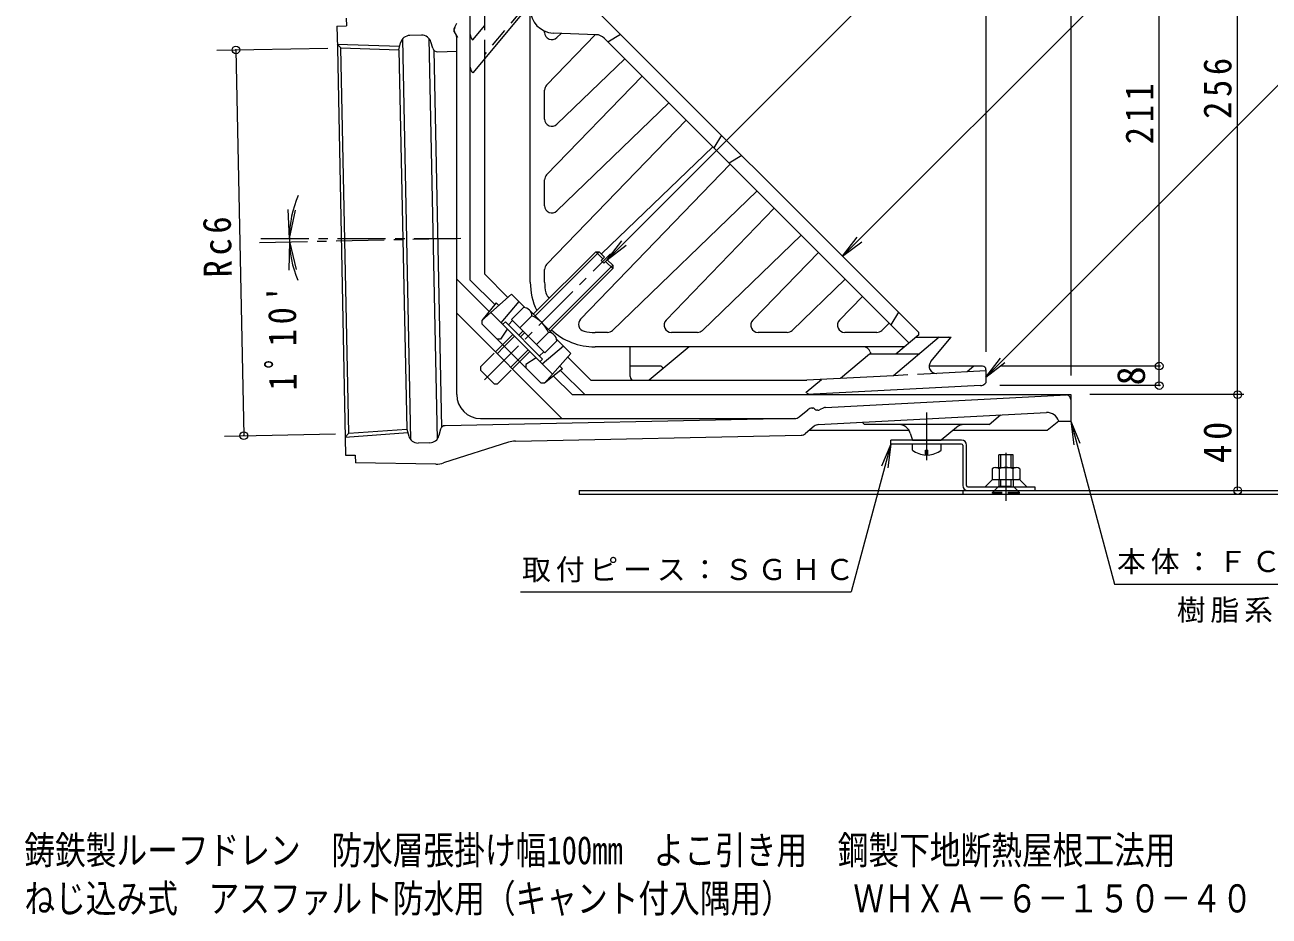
# Model space of a CAD drawing. Units: millimetres at full size, sheet at 1:4. Extents: x -459 to 529, y -549 to 519.
# Drawn here: x -346 to 173, y -549 to -178 of the extents above; entities that cross this region are included whole.
import ezdxf
from ezdxf.enums import TextEntityAlignment as Align

# ---------------------------------------------------------------- set-up
doc = ezdxf.new("R2010")
doc.units = ezdxf.units.MM
doc.header["$LTSCALE"] = 4
doc.header["$PDMODE"] = 32
doc.header["$PDSIZE"] = 3.2
for name, pattern in [('CHAIN1', [8, 5, -1, 1, -1]), ('DASHED1', [1.8, 1.2, -0.6]), ('DASHED2', [3, 2, -1])]:
    doc.linetypes.add(name, pattern=pattern)
for name, color, linetype, lineweight in [('0-0_通り芯', 4, 'Continuous', 9), ('0-1_躯体', 6, 'Continuous', 9), ('0-2_仕上', 3, 'Continuous', 9), ('0-4_その他', 7, 'Continuous', 9), ('0-5_寸法', 7, 'Continuous', 9), ('0-8', 2, 'Continuous', 9), ('0-A', 2, 'Continuous', 9), ('0-F', 7, 'CHAIN1', 9), ('F-5_F-5ﾚｲﾔ', 7, 'Continuous', 9)]:
    doc.layers.add(name, color=color, linetype=linetype, lineweight=lineweight)
doc.layers.add('F-4_F-4ﾚｲﾔ', color=2, linetype='Continuous')
doc.styles.add('ＭＳ ゴシック', font='')
doc.styles.get('ＭＳ ゴシック').set_extended_font_data('MS Gothic')

msp = doc.modelspace()

# ---------------------------------------------------------------- linework, layer by layer
at = {"layer": '0-0_通り芯', "color": 6}
for p, q in [((-211.52, -175.091), (-211.455, -178.283)), ((-215.454, -178.365), (-211.455, -178.283)), ((-215.454, -178.365), (-215.27, -187.427)), ((-215.3, -185.948), (-189.228, -186.763)), ((-215.3, -185.948), (-213.768, -187.474)), ((-215.27, -187.427), (-211.809, -357.328)), ((-210.496, -348.168), (-213.768, -187.473)), ((-213.768, -187.474), (-189.587, -188.23)), ((-210.496, -348.168), (-186.363, -346.428)), ((-211.964, -349.755), (-185.947, -347.879)), ((-210.496, -348.168), (-211.964, -349.755)), ((-211.809, -357.328), (-207.81, -357.246)), ((-207.81, -357.246), (-207.745, -360.457))]:
    msp.add_line(p, q, dxfattribs=at)
at = {"layer": '0-0_通り芯'}
for p, q in [((-166.517, -179.278), (-165.517, -177.134)), ((-166.517, -180.778), (-166.517, -179.278)), ((-166.517, -180.778), (-165.207, -183.046)), ((-189.587, -188.23), (-188.868, -185.294)), ((-188.108, -183.749), (-184.705, -350.835)), ((-180.156, -182.147), (-185.065, -182.247)), ((-177.112, -183.459), (-173.706, -350.677)), ((-175.441, -187.601), (-176.252, -184.969)), ((-165.517, -331.995), (-165.517, -183.046)), ((-189.587, -188.23), (-186.363, -346.428)), ((-175.011, -188.356), (-171.807, -345.701)), ((-173.489, -189.012), (-165.517, -188.85)), ((-165.517, -283.945), (-152.034, -297.428)), ((-165.517, -298.087), (-121.609, -341.995)), ((-125.165, -324.296), (-117.433, -332.028)), ((-117.433, -332.028), (90.484, -332.028)), ((-11.764, -337.334), (88.707, -332.069)), ((90.484, -332.028), (90.484, -334.083)), ((90.484, -334.083), (90.484, -343.028)), ((-24.568, -342.017), (-170.314, -344.985)), ((-155.517, -341.995), (-24.265, -341.995)), ((-22.7, -341.316), (-19.137, -338.326)), ((-17.366, -337.628), (-17.122, -337.615)), ((-14.959, -338.503), (-15.34, -338.523)), ((-14.661, -344.496), (80.445, -339.512)), ((-12.504, -337.519), (-14.219, -338.319)), ((56.484, -344.528), (61.264, -340.517)), ((-186.363, -346.428), (-185.528, -349.322)), ((-172.207, -346.475), (-172.908, -349.133)), ((-16.432, -345.194), (-20.091, -348.264)), ((23.253, -347.028), (-18.619, -347.028)), ((3.484, -343.545), (4.484, -344.528)), ((56.484, -344.528), (4.484, -344.528)), ((42.836, -345.698), (36.484, -351.028)), ((85.484, -343.028), (90.484, -343.028)), ((-176.694, -352.112), (-181.603, -352.212)), ((-143.905, -351.865), (-170.95, -360.526)), ((-141.059, -351.391), (-21.958, -348.965)), ((23.57, -348.058), (24.484, -351.028)), ((24.484, -351.028), (36.484, -351.028)), ((-174.162, -361.002), (-207.745, -360.457))]:
    msp.add_line(p, q, dxfattribs=at)
at = {"layer": '0-0_通り芯', "linetype": 'CHAIN1'}
for p, q in [((-247.714, -268.546), (-162.485, -266.81)), ((-153.896, -325.849), (-101.365, -273.319)), ((30.484, -359.426), (30.484, -336.825))]:
    msp.add_line(p, q, dxfattribs=at)
at = {"layer": '0-0_通り芯'}
msp.add_lwpolyline([(85.484, -343.028), (80.716, -347.028), (41.251, -347.028)], dxfattribs=at)
for centre, radius, start, end in [((-164.517, -179.722), 2, 155.004, 180), ((-164.517, -180.243), 2, 180, 209.99432), ((-184.983, -186.246), 4, 91.16681, 166.23539), ((-180.075, -186.146), 4, 17.11221, 91.16681), ((-167.517, -183.046), 2, 360, 29.99432), ((-173.53, -187.013), 2, 197.11221, 271.16681), ((-155.517, -331.995), 10, 180, 270), ((88.484, -334.083), 2, 0, 93), ((-24.629, -339.018), 3, 271.16681, 310), ((-17.209, -340.624), 3, 93, 130), ((-17.069, -338.614), 1, 33, 93), ((-15.392, -337.525), 1, 213, 273), ((-15.064, -336.506), 2, 273, 295), ((-11.659, -339.332), 2, 93, 115), ((80.707, -344.505), 5, 17.1752, 93), ((-170.273, -346.985), 2, 91.16681, 165.22141), ((-14.504, -347.492), 3, 93, 130), ((18.791, -349.528), 5, 17.10257, 90), ((46.05, -349.528), 5, 90, 130), ((-181.684, -348.212), 4, 196.09823, 271.16681), ((-176.776, -348.112), 4, 271.16681, 345.22141), ((-140.855, -361.389), 10, 91.16681, 107.75797), ((-22.019, -345.966), 3, 271.16681, 310), ((-174, -351.003), 10, 269.07043, 287.75797)]:
    msp.add_arc(centre, radius, start, end, dxfattribs=at)
at = {"layer": '0-1_躯体'}
for p, q in [((-159.839, -284.299), (-159.839, -111.129)), ((-136.339, -170.968), (-158.839, -197.782)), ((-153.839, -281.813), (-153.839, -192.03)), ((-159.137, -197.427), (-158.839, -197.782)), ((-159.839, -284.299), (-149.652, -294.486)), ((-153.839, -281.813), (-144.155, -291.497)), ((-142.655, -290.168), (-155.042, -301.141)), ((-142.655, -290.168), (-137.061, -295.763)), ((-149.019, -293.704), (-155.04, -301.14)), ((-149.019, -293.704), (-147.905, -294.818)), ((-139.599, -293.225), (-147.036, -302.077)), ((-151.279, -297.834), (-125.572, -323.541)), ((-155.042, -301.141), (-155.042, -302.556)), ((-155.042, -302.556), (-130.294, -327.304)), ((-123.81, -309.014), (-117.906, -314.917)), ((35.661, -308.124), (16.577, -324.138)), ((25.939, -308.124), (40.661, -308.124)), ((32.149, -318.269), (40.661, -308.124)), ((-120.963, -311.861), (-129.815, -319.298)), ((-117.906, -314.917), (-128.88, -327.304)), ((-119.235, -316.417), (-109.624, -326.028)), ((-93.209, -324.528), (-93.209, -312.098)), ((-68.607, -312.098), (-85.209, -326.028)), ((-121.442, -321.281), (-128.877, -327.302)), ((-121.442, -321.281), (-122.556, -320.167)), ((-80.908, -320.098), (-93.209, -320.098)), ((53.661, -320.124), (31.448, -320.124)), ((50.161, -320.124), (47.296, -322.528)), ((-122.223, -321.914), (-112.109, -332.028)), ((-109.624, -326.028), (-19.497, -326.028)), ((-19.839, -331.053), (-13.474, -325.713)), ((16.577, -324.138), (-19.497, -326.028)), ((55.161, -322.116), (34.604, -323.193)), ((55.161, -321.624), (55.161, -327.123)), ((-128.88, -327.304), (-130.294, -327.304)), ((-19.621, -331.236), (-19.839, -331.053)), ((52.908, -328.242), (-19.34, -332.028)), ((54.657, -327.545), (55.161, -327.123)), ((-112.109, -332.028), (-19.34, -332.028))]:
    msp.add_line(p, q, dxfattribs=at)
at = {"layer": '0-1_躯体', "linetype": 'DASHED2'}
for p, q in [((-153.839, -192.03), (-153.839, -151.44)), ((-158.839, -184.098), (-153.839, -178.139)), ((-159.137, -183.743), (-158.839, -184.098)), ((34.604, -323.193), (16.577, -324.138))]:
    msp.add_line(p, q, dxfattribs=at)
for points in [[(-137.839, -154.44), (-137.839, -170.968), (-153.839, -190.036)], [(-144.436, -304.677), (-147.264, -308.92), (-148.678, -308.92)], [(-132.415, -316.698), (-136.658, -319.526), (-136.658, -320.94)]]:
    msp.add_lwpolyline(points, dxfattribs=at)
at = {"layer": '0-1_躯体'}
msp.add_lwpolyline([(27.319, -315.124), (6.663, -315.124), (-5.456, -325.292)], dxfattribs=at)
at = {"layer": '0-1_躯体', "linetype": 'DASHED2'}
msp.add_arc((-156.839, -181.814), 3, 180, 220.00003, dxfattribs=at)
at = {"layer": '0-1_躯体'}
for centre, radius, start, end in [((-156.839, -195.499), 3, 180, 220.00003), ((39.589, -308.624), 0.5, 319.99725, 90), ((26.591, -313.124), 2, 270, 309.99994), ((-80.908, -321.598), 1.5, 15.18973, 90), ((34.447, -320.197), 3, 139.99994, 273), ((53.661, -321.624), 1.5, 0, 90), ((-91.709, -324.528), 1.5, 180, 270), ((-17.692, -328.938), 3, 229.99997, 273.00018), ((52.729, -325.247), 3, 272.99916, 310.00003)]:
    msp.add_arc(centre, radius, start, end, dxfattribs=at)
at = {"layer": '0-2_仕上'}
for p, q in [((-128.839, -150.098), (27.161, -306.098)), ((-134.839, -285.098), (-134.839, -168.098)), ((-128.839, -180.988), (-128.839, -180.414)), ((-107.377, -181.928), (-125.223, -181.241)), ((-123.755, -183.146), (-121.914, -181.369)), ((-127.997, -202.925), (-107.707, -181.915)), ((-104.033, -183.389), (23.091, -310.513)), ((-102.485, -184.937), (-97.182, -181.755)), ((-123.755, -219.285), (-95.461, -191.961)), ((-127.997, -240.348), (-88.241, -199.181)), ((-128.839, -217.127), (-128.839, -205.009)), ((-123.755, -255.424), (-77.076, -210.346)), ((-127.997, -277.771), (-69.857, -217.565)), ((-55.081, -223.855), (-58.263, -229.159)), ((-58.691, -228.731), (-105.166, -273.369)), ((-46.596, -232.34), (-51.899, -235.523)), ((-51.472, -235.95), (-113.9, -300.596)), ((-128.839, -253.265), (-128.839, -242.432)), ((-100.512, -305.256), (-40.306, -247.116)), ((-78.164, -301.014), (-33.087, -254.335)), ((-63.089, -305.256), (-21.921, -265.501)), ((-42.025, -301.014), (-14.702, -272.72)), ((-128.839, -285.098), (-128.839, -279.855)), ((-25.666, -305.256), (-3.536, -283.886)), ((-5.886, -301.014), (3.683, -291.105)), ((18.676, -297.613), (15.494, -302.916)), ((11.757, -305.256), (14.848, -302.27)), ((-102.596, -306.098), (-107.839, -306.098)), ((-65.173, -306.098), (-76.006, -306.098)), ((-27.75, -306.098), (-39.867, -306.098)), ((9.673, -306.098), (-3.728, -306.098)), ((27.161, -307.098), (27.161, -306.098)), ((21.202, -312.098), (-107.839, -312.098)), ((6.845, -314.149), (7.161, -315.098))]:
    msp.add_line(p, q, dxfattribs=at)
msp.add_lwpolyline([(27.161, -307.098), (17.627, -315.098), (7.161, -315.098)], dxfattribs=at)
for centre, radius, start, end in [((-124.839, -171.249), 10, 180, 267.79723), ((-125.839, -180.988), 3, 180.00017, 313.99998), ((-107.569, -186.924), 5, 44.9998, 87.79738), ((-125.839, -205.009), 3, 136.00002, 179.9995), ((-125.839, -217.127), 3, 180.00017, 313.99998), ((-125.839, -242.432), 3, 136.00002, 179.99966), ((-125.839, -253.266), 3, 179.99983, 313.99997), ((-125.839, -279.855), 3, 136.00002, 179.9995), ((-107.839, -285.098), 27, 180, 206.08533), ((-107.839, -285.098), 21, 180, 192.4957), ((-125.412, -288.993), 3, 192.49617, 242.86584), ((-111.733, -302.672), 3, 136.23038, 257.50409), ((-107.839, -285.098), 27, 227.64925, 270), ((-107.839, -285.098), 21, 257.50422, 270), ((-102.596, -303.098), 3, 270.0005, 313.99998), ((-76.006, -303.098), 3, 136.00003, 270.00017), ((-65.173, -303.098), 3, 270.00034, 313.99998), ((-39.867, -303.098), 3, 136.00002, 269.99983), ((-27.75, -303.098), 3, 270.0005, 313.99998), ((-3.728, -303.098), 3, 136.00002, 269.99983), ((9.673, -303.098), 3, 270, 313.99974), ((3.999, -315.098), 3, 18.43503, 90)]:
    msp.add_arc(centre, radius, start, end, dxfattribs=at)
at = {"layer": '0-4_その他'}
for p, q in [((90.484, 132.246), (90.484, -324.028)), ((55.161, 105.494), (55.161, -314.116)), ((160.08, -332.028), (160.08, -76.028)), ((127.373, -320.124), (127.373, -109.098)), ((-265.539, -188.452), (-219.269, -187.508)), ((-257.54, -188.289), (-254.261, -349.138)), ((-235.267, -266.878), (-235.79, -254.89)), ((-235.267, -266.878), (-232.67, -255.163)), ((-235.25, -268.135), (-235.529, -280.132)), ((-235.25, -268.135), (-232.415, -279.795)), ((127.919, -320.124), (61.661, -320.124)), ((127.373, -328.242), (127.373, -320.124)), ((127.919, -328.242), (60.908, -328.242)), ((162.633, -332.028), (98.484, -332.028)), ((160.08, -372.028), (160.08, -332.028)), ((-262.26, -349.301), (-215.993, -348.358))]:
    msp.add_line(p, q, dxfattribs=at)
msp.add_arc((-190.183, -266.871), 45.084, 156.63402, 202.7846, dxfattribs=at)
for p in [(-257.54, -188.289), (127.373, -320.124), (127.373, -328.242), (160.08, -332.028), (-254.261, -349.138), (160.08, -372.028)]:
    msp.add_point(p, dxfattribs=at)
at = {"layer": '0-5_寸法'}
for p, q in [((-102.761, -275.775), (260.899, 87.886)), ((-4.601, -274.335), (260.899, -8.834)), ((55.129, -324.779), (260.899, -119.009)), ((-102.761, -275.775), (-96.673, -267.841)), ((-102.761, -275.775), (-94.827, -269.687)), ((-4.601, -274.335), (1.486, -266.401)), ((-4.601, -274.335), (3.332, -268.247)), ((55.129, -324.779), (61.216, -316.845)), ((55.129, -324.779), (63.062, -318.691)), ((-138.89, -414.327), (-1.049, -414.327)), ((108.707, -411.039), (228.728, -411.039))]:
    msp.add_line(p, q, dxfattribs=at)
at = {"layer": '0-8'}
for p, q in [((44.983, -351.028), (15.483, -351.028)), ((15.483, -352.629), (15.483, -351.028)), ((44.983, -352.629), (15.483, -352.629)), ((45.484, -353.128), (45.484, -369.928)), ((47.084, -369.928), (47.084, -353.128)), ((57.821, -367.428), (54.821, -370.428)), ((58.171, -367.428), (68.796, -367.428)), ((69.146, -367.428), (72.146, -370.428)), ((-114.516, -372.028), (245.484, -372.028)), ((-114.516, -372.028), (-114.516, -373.628)), ((45.484, -372.028), (45.484, -373.628)), ((47.584, -370.428), (72.146, -370.428)), ((72.146, -370.428), (75.484, -370.428)), ((75.484, -370.428), (75.484, -372.028)), ((245.484, -373.628), (-114.516, -373.628))]:
    msp.add_line(p, q, dxfattribs=at)
at = {"layer": '0-8', "linetype": 'CHAIN1'}
msp.add_line((63.484, -356.299), (63.484, -376.427), dxfattribs=at)
at = {"layer": '0-8'}
for centre, radius, start, end in [((44.983, -353.128), 2.1, 0, 90), ((44.983, -353.128), 0.5, 0, 90), ((47.584, -369.928), 2.1, 180, 270), ((47.584, -369.928), 0.5, 180, 270)]:
    msp.add_arc(centre, radius, start, end, dxfattribs=at)
at = {"layer": '0-A'}
for p, q in [((-133.56, -298.441), (-107.534, -272.416)), ((-132.853, -299.148), (-106.12, -272.416)), ((-107.534, -272.416), (-106.12, -272.416)), ((-104.529, -275.421), (-107.534, -272.416)), ((-103.822, -274.714), (-106.12, -272.416)), ((-105.236, -276.128), (-103.822, -274.714)), ((-127.195, -304.805), (-100.463, -278.073)), ((-126.488, -305.513), (-100.463, -279.487)), ((-104.175, -277.189), (-105.236, -276.128)), ((-104.175, -277.189), (-102.761, -275.775)), ((-100.463, -279.487), (-103.468, -276.482)), ((-100.463, -278.073), (-102.761, -275.775)), ((-100.463, -278.073), (-100.463, -279.487)), ((-137.587, -295.68), (-142.61, -300.704)), ((-128.751, -314.564), (-142.61, -300.704)), ((-134.116, -299.15), (-139.14, -304.174)), ((-135.219, -296.782), (-124.829, -307.171)), ((-146.358, -302.755), (-145.227, -301.623)), ((-129.67, -317.18), (-145.227, -301.623)), ((-143.954, -302.896), (-142.186, -301.128)), ((-139.623, -307.227), (-137.855, -305.46)), ((-149.361, -314.243), (-146.358, -311.24)), ((-138.916, -307.934), (-137.148, -306.167)), ((-127.197, -306.069), (-132.221, -311.093)), ((-123.727, -309.539), (-128.751, -314.564)), ((-148.654, -314.95), (-145.651, -311.947)), ((-130.943, -315.907), (-129.175, -314.139)), ((-142.997, -320.607), (-139.994, -317.604)), ((-142.29, -321.314), (-139.287, -318.311)), ((-130.802, -318.311), (-129.67, -317.18)), ((24.484, -355.229), (24.484, -352.629)), ((36.484, -355.229), (36.484, -352.629)), ((30.005, -355.229), (30.963, -355.229)), ((30.005, -357.217), (30.005, -355.229)), ((30.963, -357.217), (30.963, -355.229)), ((66.484, -357.109), (60.484, -357.109)), ((60.484, -362.428), (60.484, -357.109)), ((61.354, -362.428), (61.354, -357.109)), ((65.614, -362.428), (65.614, -357.109)), ((66.484, -362.428), (66.484, -357.109)), ((57.734, -362.919), (57.734, -367.428)), ((59.177, -362.428), (67.79, -362.428)), ((60.62, -362.919), (60.62, -367.428)), ((66.347, -362.919), (66.347, -367.428)), ((69.234, -362.919), (69.234, -367.428)), ((57.734, -367.428), (58.171, -367.428)), ((69.234, -367.428), (68.796, -367.428))]:
    msp.add_line(p, q, dxfattribs=at)
at = {"layer": '0-A', "linetype": 'DASHED2'}
for p, q in [((-146.358, -311.24), (-142.116, -306.997)), ((-145.651, -311.947), (-141.409, -307.704)), ((-155.524, -320.406), (-149.361, -314.243)), ((-139.994, -317.604), (-135.752, -313.361)), ((-139.287, -318.311), (-135.044, -314.068)), ((-139.287, -318.311), (-135.044, -314.068)), ((-148.453, -327.477), (-142.29, -321.314))]:
    msp.add_line(p, q, dxfattribs=at)
at = {"layer": '0-A', "linetype": 'DASHED1'}
for p, q in [((60.484, -367.428), (60.484, -370.159)), ((61.354, -370.159), (61.354, -367.428)), ((65.614, -370.159), (65.614, -367.428)), ((66.484, -367.428), (66.484, -370.159)), ((60.484, -370.159), (57.834, -372.809)), ((57.834, -373.109), (57.834, -372.809)), ((69.134, -373.109), (57.834, -373.109)), ((60.484, -370.159), (66.484, -370.159)), ((66.484, -370.159), (69.134, -372.809))]:
    msp.add_line(p, q, dxfattribs=at)
at = {"layer": '0-A', "linetype": 'DASHED2'}
msp.add_lwpolyline([(-155.551, -320.432), (-155.551, -321.847), (-149.894, -327.504), (-148.48, -327.504)], dxfattribs=at)
at = {"layer": '0-A', "linetype": 'DASHED1'}
msp.add_lwpolyline([(69.134, -373.109), (69.134, -372.809), (57.834, -372.809)], dxfattribs=at)
at = {"layer": '0-A'}
for centre, radius, start, end in [((-137.914, -299.477), 3.811, 4.92564, 85.07436), ((-139.797, -311.75), 13.822, 24.26926, 65.73074), ((-127.525, -309.867), 3.811, 4.92564, 85.07436), ((30.484, -347.229), 10, 233.13013, 267.25438), ((30.484, -347.229), 10, 272.74562, 306.86987), ((59.177, -364.796), 2.368, 52.44278, 127.55722), ((63.484, -371.026), 8.598, 70.548, 109.452), ((67.79, -364.796), 2.368, 52.44278, 127.55722)]:
    msp.add_arc(centre, radius, start, end, dxfattribs=at)
at = {"layer": '0-F'}
msp.add_line((-247.174, -266.871), (-165.517, -266.871), dxfattribs=at)
at = {"layer": 'F-5_F-5ﾚｲﾔ'}
for p, q in [((90.484, -343.028), (108.707, -411.039)), ((90.484, -343.028), (94.31, -352.267)), ((90.484, -343.028), (91.789, -352.943)), ((15.483, -352.629), (-1.049, -414.327)), ((15.483, -352.629), (11.657, -361.867)), ((15.483, -352.629), (14.178, -362.543))]:
    msp.add_line(p, q, dxfattribs=at)

# ---------------------------------------------------------------- texts
at = {"layer": '0-4_その他', "color": 2, "style": 'ＭＳ ゴシック'}
msp.add_text('8', height=11.73, rotation=90, dxfattribs=at).set_placement((124.973, -328.183), align=Align.BOTTOM_LEFT)
at = {"layer": '0-4_その他', "color": 2, "char_height": 11.73, "attachment_point": 7, "style": 'ＭＳ ゴシック'}
for s, insert, rotation in [('\\T1.27;\\W0.9;256', (157.68, -217.028), 90), ('\\T1.27;\\W0.9;211', (124.973, -227.611), 90), ('\\T1.27;\\W0.9;Rc6', (-259.021, -283.043), 91.167), ("\\T1.28;\\W0.9;1ﾟ10'", (-231.989, -330.275), 90.583), ('\\T1.27;\\W0.95;40', (157.68, -360.528), 90)]:
    msp.add_mtext(s, dxfattribs=dict(at, insert=insert, rotation=rotation))
at = {"layer": '0-5_寸法', "char_height": 8.798, "attachment_point": 7, "style": 'ＭＳ ゴシック'}
for s, insert in [('\\T1.17;取付ピース：ＳＧＨＣ', (-138.233, -410.332)), ('\\T1.17;本体：ＦＣ１５０', (109.808, -406.97)), ('\\T1.17;樹脂系塗装', (134.717, -427.218))]:
    msp.add_mtext(s, dxfattribs=dict(at, insert=insert))
at = {"layer": 'F-4_F-4ﾚｲﾔ', "style": 'ＭＳ ゴシック', "width": 0.8}
for s, p in [('鋳鉄製ルーフドレン\u3000防水層張掛け幅100mm\u3000よこ引き用\u3000鋼製下地断熱屋根工法用', (-345.753, -531.38)), ('ねじ込み式\u3000アスファルト防水用（キャント付入隅用）\u3000\u3000ＷＨＸＡ－６－１５０－４０', (-345.735, -551.483))]:
    msp.add_text(s, height=11.73, dxfattribs=at).set_placement(p, align=Align.BOTTOM_LEFT)

doc.saveas('drawing.dxf')
